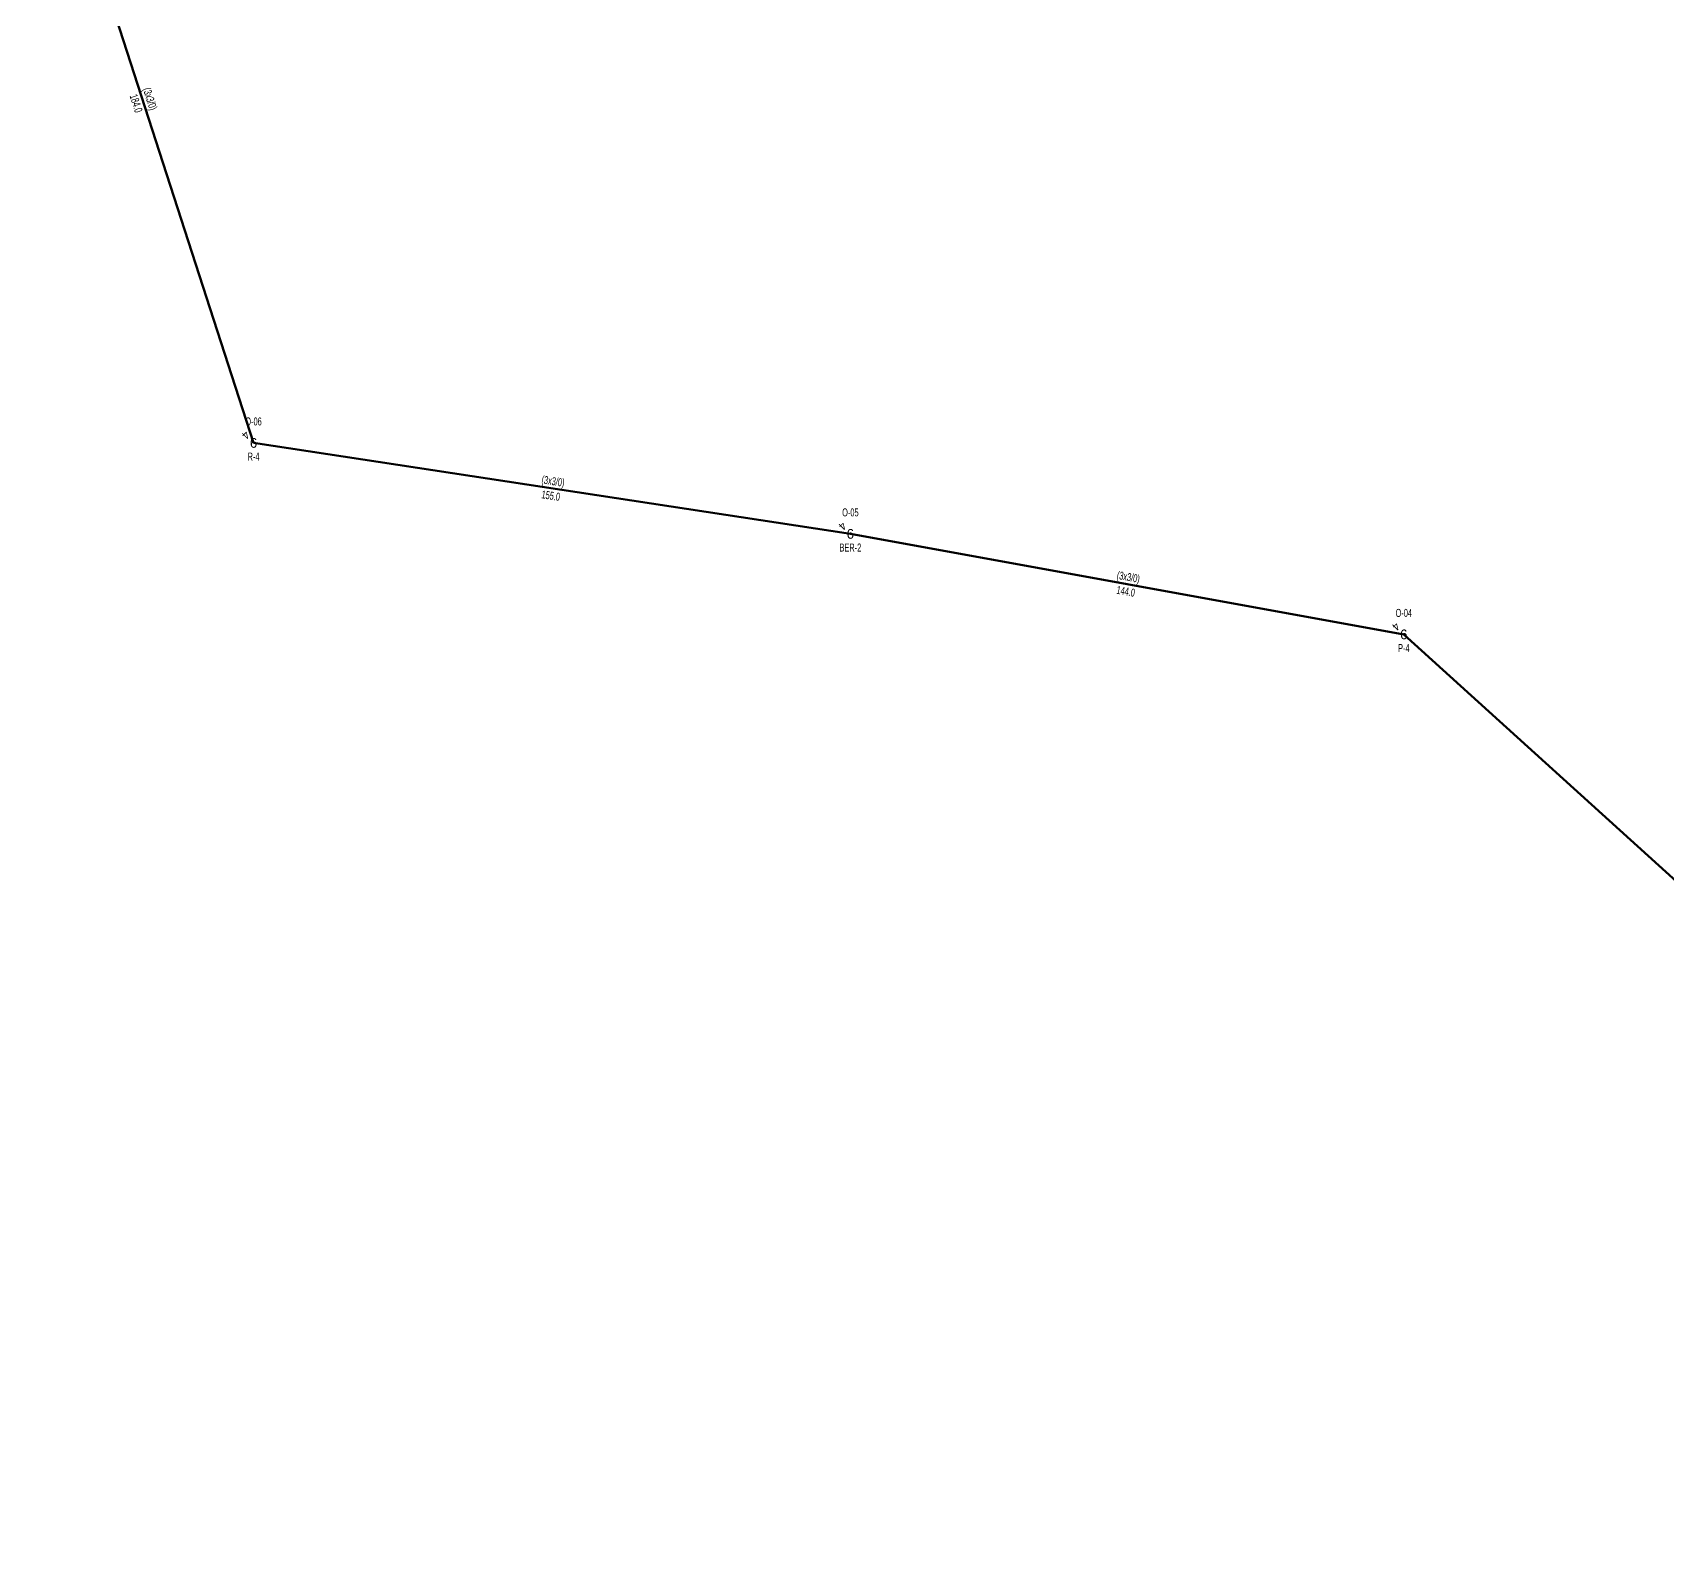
# Model space of a CAD drawing. Header units: millimetres. Extents: x 533588 to 538589, y 4082985 to 4086946.
# Drawn here: x 535611.7 to 536030.6, y 4083639.8 to 4084027.6 of the extents above; entities that cross this region are included whole.
import ezdxf
from ezdxf.enums import TextEntityAlignment as Align

# ---------------------------------------------------------------- set-up
doc = ezdxf.new("R2010")
doc.units = ezdxf.units.MM
doc.layers.add('DIREK_ENH_MEVCUT', color=6, linetype='Continuous', lineweight=25)
doc.layers.add('HAT_ENH_HAVAI_MEVCUT', color=6, linetype='Continuous', lineweight=70)
doc.styles.add('Direk', font='B_CAD')
doc.styles.get("Standard").update_dxf_attribs({"font": 'Arial'})

msp = doc.modelspace()

# ---------------------------------------------------------------- linework, layer by layer
at = {"layer": 'HAT_ENH_HAVAI_MEVCUT'}
for p, q in [((535611.742675, 4084097.631643), (535668.331029, 4083922.483288)), ((535668.331029, 4083922.483288), (535821.270623, 4083899.182858)), ((535821.270623, 4083899.182858), (535963.085052, 4083873.424443)), ((535963.085052, 4083873.424443), (536220.857, 4083639.793))]:
    msp.add_line(p, q, dxfattribs=at)

# ---------------------------------------------------------------- texts
at = {"layer": 'DIREK_ENH_MEVCUT', "width": 0.53}
for s, p in [('O-06', (535668.331029, 4083927.983288)), ('R-4', (535668.331029, 4083918.983288)), ('O-05', (535821.270623, 4083904.682858)), ('BER-2', (535821.270623, 4083895.682858)), ('O-04', (535963.085052, 4083878.924443)), ('P-4', (535963.085052, 4083869.924443))]:
    msp.add_text(s, height=2.05, dxfattribs=at).set_placement(p, align=Align.MIDDLE_CENTER)
at = {"layer": 'DIREK_ENH_MEVCUT', "color": 32, "style": 'Direk'}
for p in [(535666.35113, 4083924.463187), (535819.290724, 4083901.162757), (535961.105153, 4083875.404342)]:
    msp.add_text('4', height=2, rotation=225.000001, dxfattribs=at).set_placement(p, align=Align.MIDDLE_CENTER)
at = {"layer": 'DIREK_ENH_MEVCUT', "style": 'Direk'}
for p in [(535668.331029, 4083922.483288), (535821.270623, 4083899.182858), (535963.085052, 4083873.424443)]:
    msp.add_text('6', height=2.5, dxfattribs=at).set_placement(p, align=Align.MIDDLE_CENTER)
at = {"layer": 'HAT_ENH_HAVAI_MEVCUT', "lineweight": 30, "width": 0.53}
for s, rotation, p in [('184.0', 287.905029, (535639.22802, 4084009.796141)), ('155.0', 351.337567, (535744.672805, 4083909.992769)), ('144.0', 349.705332, (535892.025934, 4083885.467334))]:
    msp.add_text(s, height=2.05, rotation=rotation, dxfattribs=at).set_placement(p, align=Align.TOP_CENTER)
for rotation, p in [(287.905029, (535640.845685, 4084010.31879)), (351.337567, (535744.928847, 4083911.673377)), (349.705332, (535892.329742, 4083887.139967))]:
    msp.add_text('(3x3/0)', height=2.05, rotation=rotation, dxfattribs=at).set_placement(p, align=Align.CENTER)

doc.saveas('drawing.dxf')
